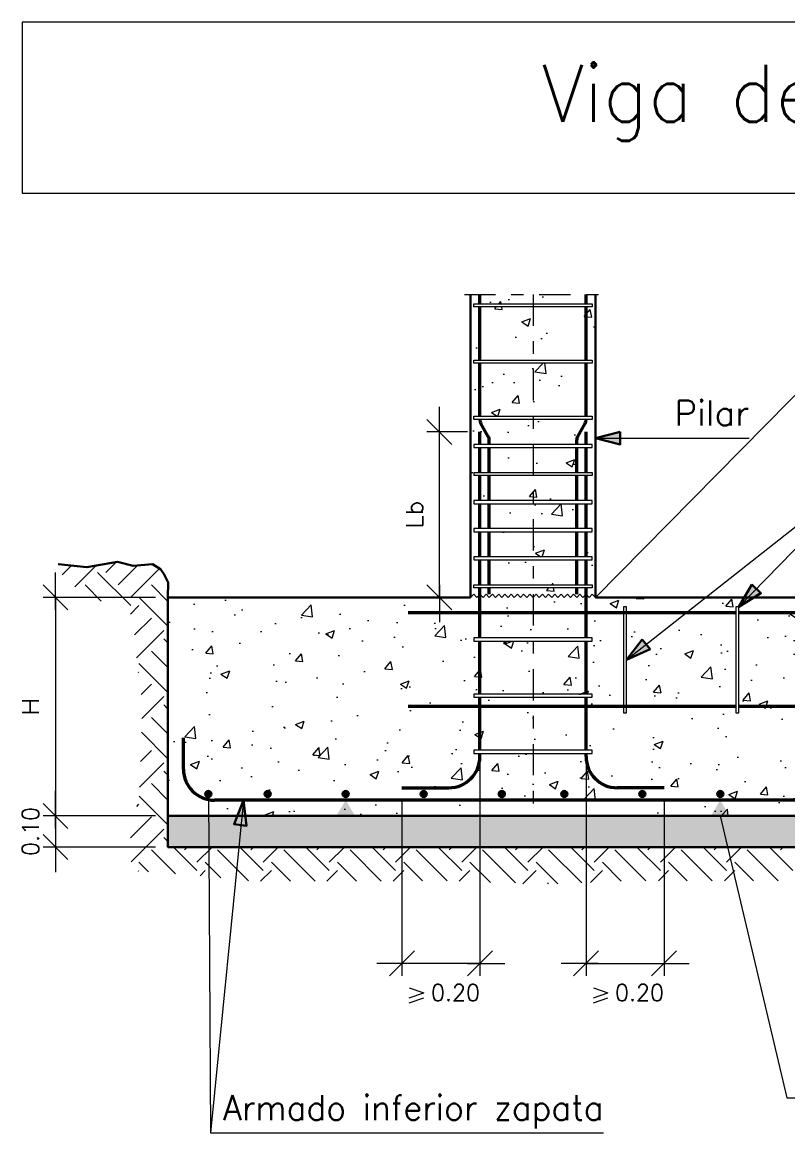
# Model space of a CAD drawing. Header units: millimetres. Extents: x 0 to 84, y 0 to 59.4.
# Drawn here: x 48.35 to 54.49, y 20.66 to 29.56 of the extents above; entities that cross this region are included whole.
import ezdxf
from ezdxf.enums import TextEntityAlignment as Align

# ---------------------------------------------------------------- set-up
doc = ezdxf.new("R2010")
doc.units = ezdxf.units.MM
doc.linetypes.add('DASHDOT', pattern=[0.5, 0.25, -0.125, 0, -0.125])
for name, color, linetype, lineweight in [('0-CYPE0', 1, 'Continuous', 13), ('0-CYPE1', 2, 'Continuous', 18), ('0-CYPE2', 4, 'Continuous', 35), ('0-CYPE3', 5, 'Continuous', 50), ('CYPECABECERA', 2, 'Continuous', 18)]:
    doc.layers.add(name, color=color, linetype=linetype, lineweight=lineweight)
doc.styles.add('CYPETXT', font='romans__.ttf', dxfattribs={"height": 0.2})

msp = doc.modelspace()

# ---------------------------------------------------------------- hatches: boundary and pattern name
at = {"layer": '0-CYPE0'}
h = msp.add_hatch(dxfattribs=at)
h.set_pattern_fill('ID3', color=256, style=0, pattern_type=2)
h.set_pattern_definition([(50, (0, 0), (0.71726, -0.0627525), [0.075, -0.825]), (-5, (0, 0), (-0.1387525, 0.7521925), [0.06, -0.66]), (100.4514, (0.0598, -0.0052), (0.57851, 0.68944), [0.06374, -0.7011425]), (46.1842, (0, 0.2), (1.06724, -0.16552), [0.1125, -1.2375]), (96.6356, (0.0889, 0.1862), (0.934662, 0.974118), [0.09561, -1.051713]), (-8.8158, (0, 0.2), (0.934662, 0.974118), [0.09, -0.99]), (21, (0.1, 0.15), (0.5969075, -0.40262), [0.075, -0.825]), (-34, (0.1, 0.15), (0.243315, 0.72515), [0.06, -0.66]), (71.4514, (0.14974, 0.11645), (0.8402225, 0.32253), [0.06374, -0.7011425]), (37.49997, (0, 0), (0.01216, 0.332895), [0, -0.652, 0, -0.67, 0, -0.6625]), (7.5, (0, 0), (0.26307, 0.3944125), [0, -0.382, 0, -0.637, 0, -0.2525]), (-32.5, (-0.223, 0), (0.5338225, -0.022555), [0, -0.25, 0, -0.78, 0, -1.035]), (-42.5, (-0.323, 0), (0.583185, 0.100105), [0, -0.325, 0, -0.518, 0, -0.735])])
h.paths.add_polyline_path([(62.0391, 26.8506), (62.0391, 26.8256), (61.0891, 26.8256), (61.0891, 26.8506)], flags=0)
h.paths.add_polyline_path([(62.0391, 27.3006), (62.0391, 27.2756), (61.0891, 27.2756), (61.0891, 27.3006)], flags=0)
h.paths.add_polyline_path([(62.0391, 25.2506), (62.0391, 25.2756), (61.0891, 25.2756), (61.0891, 25.2506)], flags=0)
h.paths.add_polyline_path([(61.0891, 25.5006), (61.0891, 25.4756), (62.0391, 25.4756), (62.0391, 25.5006)], flags=0)
h.paths.add_polyline_path([(61.0891, 25.9256), (61.0891, 25.9506), (62.0391, 25.9506), (62.0391, 25.9256)], flags=0)
h.paths.add_polyline_path([(62.0391, 26.1506), (62.0391, 26.1756), (61.0891, 26.1756), (61.0891, 26.1506)], flags=0)
h.paths.add_polyline_path([(61.0891, 25.7256), (61.0891, 25.7006), (62.0391, 25.7006), (62.0391, 25.7256)], flags=0)
h.paths.add_polyline_path([(62.0391, 26.4006), (62.0391, 26.3756), (61.0891, 26.3756), (61.0891, 26.4006)], flags=0)
h.paths.add_polyline_path([(61.0891, 25.0256), (61.0891, 25.0506), (62.0391, 25.0506), (62.0391, 25.0256)], flags=0)
h.paths.add_polyline_path([(62.0391, 24.6256), (61.0891, 24.6256), (61.0891, 24.6006), (62.0391, 24.6006)], flags=0)
h.paths.add_polyline_path([(62.0391, 23.7256), (61.0891, 23.7256), (61.0891, 23.7006), (62.0391, 23.7006)], flags=0)
h.paths.add_polyline_path([(62.0391, 24.1756), (61.0891, 24.1756), (61.0891, 24.1506), (62.0391, 24.1506)], flags=0)
h.paths.add_polyline_path([(59.9141, 24.0256), (59.9141, 24.8756), (59.9391, 24.8756), (59.9391, 24.0256)], flags=0)
h.paths.add_polyline_path([(60.8141, 24.0256), (60.8141, 24.8756), (60.8391, 24.8756), (60.8391, 24.0256)], flags=0)
h.paths.add_polyline_path([(54.0891, 24.0256), (54.0891, 24.8756), (54.0641, 24.8756), (54.0641, 24.0256)], flags=0)
h.paths.add_polyline_path([(54.9891, 24.0256), (54.9891, 24.8756), (54.9641, 24.8756), (54.9641, 24.0256)], flags=0)
h.paths.add_polyline_path([(55.4391, 24.0256), (55.4391, 24.8756), (55.4141, 24.8756), (55.4141, 24.0256)], flags=0)
h.paths.add_polyline_path([(55.8891, 24.0256), (55.8891, 24.8756), (55.8641, 24.8756), (55.8641, 24.0256)], flags=0)
h.paths.add_polyline_path([(56.3391, 24.0256), (56.3391, 24.8756), (56.3141, 24.8756), (56.3141, 24.0256)], flags=0)
h.paths.add_polyline_path([(56.7891, 24.0256), (56.7891, 24.8756), (56.7641, 24.8756), (56.7641, 24.0256)], flags=0)
h.paths.add_polyline_path([(57.2141, 24.0256), (57.2141, 24.8756), (57.2391, 24.8756), (57.2391, 24.0256)], flags=0)
h.paths.add_polyline_path([(57.6641, 24.0256), (57.6641, 24.8756), (57.6891, 24.8756), (57.6891, 24.0256)], flags=0)
h.paths.add_polyline_path([(58.1141, 24.0256), (58.1141, 24.8756), (58.1391, 24.8756), (58.1391, 24.0256)], flags=0)
h.paths.add_polyline_path([(58.5641, 24.0256), (58.5641, 24.8756), (58.5891, 24.8756), (58.5891, 24.0256)], flags=0)
h.paths.add_polyline_path([(59.0141, 24.0256), (59.0141, 24.8756), (59.0391, 24.8756), (59.0391, 24.0256)], flags=0)
h.paths.add_polyline_path([(53.1891, 24.0256), (53.1891, 24.8756), (53.1641, 24.8756), (53.1641, 24.0256)], flags=0)
h.paths.add_polyline_path([(51.9641, 23.7006), (52.9141, 23.7006), (52.9141, 23.7256), (51.9641, 23.7256)], flags=0)
h.paths.add_polyline_path([(51.9641, 24.1506), (52.9141, 24.1506), (52.9141, 24.1756), (51.9641, 24.1756)], flags=0)
h.paths.add_polyline_path([(51.9641, 24.6006), (52.9141, 24.6006), (52.9141, 24.6256), (51.9641, 24.6256)], flags=0)
h.paths.add_polyline_path([(52.9141, 25.0256), (51.9641, 25.0256), (51.9641, 25.0506), (52.9141, 25.0506)], flags=0)
h.paths.add_polyline_path([(52.9141, 25.2506), (52.9141, 25.2756), (51.9641, 25.2756), (51.9641, 25.2506)], flags=0)
h.paths.add_polyline_path([(51.9641, 25.5006), (51.9641, 25.4756), (52.9141, 25.4756), (52.9141, 25.5006)], flags=0)
h.paths.add_polyline_path([(51.9641, 25.9256), (51.9641, 25.9506), (52.9141, 25.9506), (52.9141, 25.9256)], flags=0)
h.paths.add_polyline_path([(51.9641, 25.7256), (51.9641, 25.7006), (52.9141, 25.7006), (52.9141, 25.7256)], flags=0)
h.paths.add_polyline_path([(51.9641, 26.1506), (52.9141, 26.1506), (52.9141, 26.1756), (51.9641, 26.1756)], flags=0)
h.paths.add_polyline_path([(51.9641, 26.4006), (52.9141, 26.4006), (52.9141, 26.3756), (51.9641, 26.3756)], flags=0)
h.paths.add_polyline_path([(51.9641, 26.8506), (52.9141, 26.8506), (52.9141, 26.8256), (51.9641, 26.8256)], flags=0)
h.paths.add_polyline_path([(51.9641, 27.3006), (52.9141, 27.3006), (52.9141, 27.2756), (51.9641, 27.2756)], flags=0)
h.paths.add_polyline_path([(52.9391, 27.3756), (51.9391, 27.3756), (51.9391, 24.9506), (49.5141, 24.9506), (49.5141, 23.2006), (55.3641, 23.2006), (55.3641, 23.9506), (58.6391, 23.9506), (58.6391, 23.2006), (64.4891, 23.2006), (64.4891, 24.9506), (62.0641, 24.9506), (62.0641, 27.3756), (61.0641, 27.3756), (61.0641, 24.9506), (52.9391, 24.9506)], flags=0)
h = msp.add_hatch(dxfattribs=at)
h.set_pattern_fill('ID0', color=256, style=0, pattern_type=2)
h.set_pattern_definition([(37.49997, (0, 0), (-0.00252, 0.0770725), [0, -0.0608, 0, -0.068, 0, -0.065]), (7.50002, (0, 0), (0.07079, 0.112885), [0, -0.0328, 0, -0.0548, 0, -0.021]), (-32.50002, (-0.0492, 0), (0.124565, 0.0002275), [0, -0.02, 0, -0.072, 0, -0.094]), (-42.50002, (-0.0492, 0), (0.120245, 0.0351075), [0, -0.01, 0, -0.0472, 0, -0.054])])
h.paths.add_polyline_path([(55.3641, 23.2006), (53.9391, 23.2006), (53.998, 22.9506), (55.3641, 22.9506)], flags=0)
h.paths.add_polyline_path([(53.9391, 23.2006), (53.4891, 23.2006), (53.4891, 22.9506), (53.998, 22.9506)], flags=0)
h.paths.add_polyline_path([(53.4891, 23.2006), (52.8641, 23.2006), (52.8641, 22.9506), (53.4891, 22.9506)], flags=0)
h.paths.add_polyline_path([(52.8641, 23.2006), (52.0141, 23.2006), (52.0141, 22.9506), (52.8641, 22.9506)], flags=0)
h.paths.add_polyline_path([(52.0141, 23.2006), (51.3891, 23.2006), (51.3891, 22.9506), (52.0141, 22.9506)], flags=0)
h.paths.add_polyline_path([(51.3891, 23.2006), (50.1065, 23.2006), (50.0819, 22.9506), (51.3891, 22.9506)], flags=0)
h.paths.add_polyline_path([(50.1065, 23.2006), (49.8402, 23.2006), (49.8419, 22.9506), (50.0819, 22.9506)], flags=0)
h.paths.add_polyline_path([(49.8402, 23.2006), (49.5141, 23.2006), (49.5141, 22.9506), (49.8419, 22.9506)], flags=0)
at = {"layer": '0-CYPE2'}
for points in [[(53.1385, 26.2756), (52.9385, 26.2256), (53.1385, 26.1756)], [(54.1926, 25.0532), (54.0887, 24.8751), (54.2641, 24.9833)], [(53.3147, 24.6132), (53.1886, 24.4502), (53.3766, 24.5347)], [(50.1439, 23.1209), (50.1188, 23.3256), (50.0447, 23.1332)]]:
    msp.add_hatch(color=256, dxfattribs=at).paths.add_polyline_path(points, flags=0)
h = msp.add_hatch(color=256, dxfattribs=at)
edge = h.paths.add_edge_path(flags=0)
edge.add_arc((49.8391, 23.3756), 0.025, 0, 360)
h = msp.add_hatch(color=256, dxfattribs=at)
edge = h.paths.add_edge_path(flags=0)
edge.add_arc((50.3141, 23.3756), 0.025, 0, 360)
h = msp.add_hatch(color=256, dxfattribs=at)
edge = h.paths.add_edge_path(flags=0)
edge.add_arc((50.9391, 23.3756), 0.025, 0, 360)
h = msp.add_hatch(color=256, dxfattribs=at)
edge = h.paths.add_edge_path(flags=0)
edge.add_arc((51.5641, 23.3756), 0.025, 0, 360)
h = msp.add_hatch(color=256, dxfattribs=at)
edge = h.paths.add_edge_path(flags=0)
edge.add_arc((52.1891, 23.3756), 0.025, 0, 360)
h = msp.add_hatch(color=256, dxfattribs=at)
edge = h.paths.add_edge_path(flags=0)
edge.add_arc((52.6891, 23.3756), 0.025, 0, 360)
h = msp.add_hatch(color=256, dxfattribs=at)
edge = h.paths.add_edge_path(flags=0)
edge.add_arc((53.3141, 23.3756), 0.025, 0, 360)
h = msp.add_hatch(color=256, dxfattribs=at)
edge = h.paths.add_edge_path(flags=0)
edge.add_arc((53.9391, 23.3756), 0.025, 0, 360)

# ---------------------------------------------------------------- linework, layer by layer
at = {"layer": '0-CYPE0'}
for p, q in [((48.6681, 25.1316), (48.7412, 25.2047)), ((48.77, 25.0347), (48.9404, 25.205)), ((49.0176, 25.2159), (49.0149, 25.2186)), ((49.0176, 25.1496), (49.1026, 25.2346)), ((49.117, 25.0502), (49.2721, 25.2053)), ((49.2165, 24.9508), (49.4473, 25.1816)), ((49.2165, 24.8845), (48.9513, 25.1496)), ((48.9808, 24.9213), (48.8519, 25.0502)), ((49.5141, 24.9183), (49.3822, 25.0502)), ((49.5141, 24.7194), (49.2828, 24.9508)), ((49.2141, 24.8158), (49.2828, 24.8845)), ((49.2472, 24.65), (49.3822, 24.785)), ((49.2635, 24.4675), (49.4816, 24.6856)), ((49.5141, 24.5868), (49.4816, 24.6193)), ((49.5141, 24.388), (49.3822, 24.5199)), ((49.5141, 24.1891), (49.2828, 24.4204)), ((49.278, 24.3494), (49.2828, 24.3542)), ((49.2995, 24.172), (49.3822, 24.2547)), ((49.3057, 23.9794), (49.4816, 24.1553)), ((49.5141, 24.0565), (49.4816, 24.089)), ((49.5141, 23.8576), (49.3822, 23.9896)), ((49.5141, 23.6588), (49.3024, 23.8705)), ((49.2945, 23.6367), (49.3822, 23.7244)), ((49.2867, 23.43), (49.4816, 23.6249)), ((49.5141, 23.5262), (49.4816, 23.5587)), ((49.5141, 23.3273), (49.3822, 23.4592)), ((49.5141, 23.1284), (49.2839, 23.3586)), ((49.2659, 23.2766), (49.2828, 23.2935)), ((49.2142, 23.0261), (49.3822, 23.1941)), ((49.2195, 22.8325), (49.4816, 23.0946)), ((49.5141, 22.9958), (49.4816, 23.0283)), ((49.7468, 22.7632), (49.5594, 22.9506)), ((49.6474, 22.9289), (49.669, 22.9506)), ((49.7468, 22.8295), (49.8679, 22.9506)), ((50.2771, 22.7632), (50.0897, 22.9506)), ((50.1777, 22.9289), (50.1994, 22.9506)), ((50.2771, 22.8295), (50.3982, 22.9506)), ((50.8075, 22.7632), (50.6201, 22.9506)), ((50.708, 22.9289), (50.7297, 22.9506)), ((50.8075, 22.8295), (50.9286, 22.9506)), ((51.3378, 22.7632), (51.1504, 22.9506)), ((51.2383, 22.9289), (51.26, 22.9506)), ((51.3378, 22.8295), (51.4589, 22.9506)), ((51.8681, 22.7632), (51.6807, 22.9506)), ((51.7687, 22.9289), (51.7903, 22.9506)), ((51.8681, 22.8295), (51.9892, 22.9506)), ((52.3984, 22.7632), (52.211, 22.9506)), ((52.299, 22.9289), (52.3207, 22.9506)), ((52.3984, 22.8295), (52.5195, 22.9506)), ((52.9288, 22.7632), (52.7414, 22.9506)), ((52.8293, 22.9289), (52.851, 22.9506)), ((52.9288, 22.8295), (53.0499, 22.9506)), ((53.4591, 22.7632), (53.2717, 22.9506)), ((53.3597, 22.9289), (53.3813, 22.9506)), ((53.4591, 22.8295), (53.5802, 22.9506)), ((53.9894, 22.7632), (53.802, 22.9506)), ((53.89, 22.9289), (53.9117, 22.9506)), ((53.9894, 22.8295), (54.1105, 22.9506)), ((54.5198, 22.7632), (54.3324, 22.9506)), ((54.4203, 22.9289), (54.442, 22.9506)), ((49.5746, 22.7364), (49.3822, 22.9289)), ((50.1609, 22.6806), (49.9125, 22.9289)), ((50.6944, 22.6774), (50.4429, 22.9289)), ((51.2237, 22.6784), (50.9732, 22.9289)), ((51.7525, 22.6799), (51.5035, 22.9289)), ((52.299, 22.6637), (52.0338, 22.9289)), ((52.8293, 22.6637), (52.5642, 22.9289)), ((53.3421, 22.6813), (53.0945, 22.9289)), ((53.8739, 22.6799), (53.6248, 22.9289)), ((54.4022, 22.6819), (54.1552, 22.9289)), ((49.3599, 22.7523), (49.2828, 22.8295)), ((49.9378, 22.7047), (49.8131, 22.8295)), ((50.4956, 22.6773), (50.3434, 22.8295)), ((51.0254, 22.6778), (50.8737, 22.8295)), ((51.5542, 22.6793), (51.4041, 22.8295)), ((52.0976, 22.6662), (51.9344, 22.8295)), ((52.6377, 22.6565), (52.4647, 22.8295)), ((53.1454, 22.6791), (52.9951, 22.8295)), ((53.6749, 22.6799), (53.5254, 22.8295)), ((54.2041, 22.6811), (54.0557, 22.8295)), ((49.278, 22.7584), (49.2828, 22.7632)), ((49.7717, 22.7218), (49.8131, 22.7632)), ((50.2574, 22.6771), (50.3434, 22.7632)), ((50.788, 22.6774), (50.8737, 22.7632)), ((51.3196, 22.6786), (51.4041, 22.7632)), ((51.8485, 22.6773), (51.9344, 22.7632)), ((52.3572, 22.6557), (52.4647, 22.7632)), ((52.8988, 22.6669), (52.9951, 22.7632)), ((53.4431, 22.6809), (53.5254, 22.7632)), ((53.9728, 22.6802), (54.0557, 22.7632)), ((52.5567, 22.6563), (52.5642, 22.6637))]:
    msp.add_line(p, q, dxfattribs=at)
at = {"layer": '0-CYPE1'}
for p, q in [((55.5673, 27.6132), (52.9391, 24.9506)), ((51.9641, 27.3006), (52.9141, 27.3006)), ((51.9641, 27.2756), (51.9641, 27.3006)), ((52.9141, 27.2756), (51.9641, 27.2756)), ((52.9141, 27.3006), (52.9141, 27.2756)), ((51.9641, 26.8506), (52.9141, 26.8506)), ((51.9641, 26.8256), (51.9641, 26.8506)), ((52.9141, 26.8256), (51.9641, 26.8256)), ((52.9141, 26.8506), (52.9141, 26.8256)), ((51.6891, 26.1756), (51.6891, 26.4756)), ((51.7891, 26.1756), (51.5891, 26.3756)), ((51.9641, 26.4006), (52.9141, 26.4006)), ((51.9641, 26.3756), (51.9641, 26.4006)), ((52.9141, 26.3756), (51.9641, 26.3756)), ((52.9141, 26.4006), (52.9141, 26.3756)), ((51.9141, 26.2756), (51.5891, 26.2756)), ((51.6891, 24.9506), (51.6891, 26.2756)), ((52.9141, 26.1756), (51.9641, 26.1756)), ((51.9641, 26.1756), (51.9641, 26.1506)), ((51.9641, 26.1506), (52.9141, 26.1506)), ((52.9141, 26.1506), (52.9141, 26.1756)), ((52.9391, 26.2256), (53.4719, 26.2256)), ((53.4719, 26.2256), (54.1719, 26.2256)), ((51.9641, 25.9506), (52.9141, 25.9506)), ((51.9641, 25.9506), (51.9641, 25.9256)), ((52.9141, 25.9256), (51.9641, 25.9256)), ((52.9141, 25.9506), (52.9141, 25.9256)), ((52.9141, 25.7256), (51.9641, 25.7256)), ((51.9641, 25.7256), (51.9641, 25.7006)), ((51.9641, 25.7006), (52.9141, 25.7006)), ((52.9141, 25.7006), (52.9141, 25.7256)), ((52.9141, 25.5006), (51.9641, 25.5006)), ((51.9641, 25.5006), (51.9641, 25.4756)), ((51.9641, 25.4756), (52.9141, 25.4756)), ((52.9141, 25.4756), (52.9141, 25.5006)), ((52.9141, 25.2756), (51.9641, 25.2756)), ((51.9641, 25.2756), (51.9641, 25.2506)), ((52.9141, 25.2506), (52.9141, 25.2756)), ((51.9641, 25.2506), (52.9141, 25.2506)), ((48.6141, 24.8506), (48.6141, 25.1506)), ((48.7141, 24.8506), (48.5141, 25.0506)), ((51.7891, 24.8506), (51.5891, 25.0506)), ((51.6891, 25.0506), (51.6891, 24.7506)), ((51.9641, 25.0506), (52.9141, 25.0506)), ((51.9641, 25.0256), (51.9641, 25.0506)), ((52.9141, 25.0256), (51.9641, 25.0256)), ((52.9141, 25.0506), (52.9141, 25.0256)), ((49.4141, 24.9506), (48.5141, 24.9506)), ((48.6141, 24.9506), (48.6141, 23.2006)), ((51.9391, 24.9506), (51.9641, 24.9756)), ((51.9641, 24.9756), (51.9891, 24.9506)), ((52.0391, 24.9506), (52.0641, 24.9756)), ((52.0641, 24.9756), (52.0891, 24.9506)), ((52.0891, 24.9506), (52.1141, 24.9756)), ((52.1141, 24.9756), (52.1391, 24.9506)), ((52.2391, 24.9506), (52.2641, 24.9756)), ((52.3641, 24.9756), (52.3891, 24.9506)), ((52.3891, 24.9506), (52.4141, 24.9756)), ((52.4141, 24.9756), (52.4391, 24.9506)), ((52.4391, 24.9506), (52.4641, 24.9756)), ((52.4641, 24.9756), (52.4891, 24.9506)), ((52.4891, 24.9506), (52.5141, 24.9756)), ((52.5141, 24.9756), (52.5391, 24.9506)), ((52.5891, 24.9506), (52.6141, 24.9756)), ((52.6141, 24.9756), (52.6391, 24.9506)), ((52.6391, 24.9506), (52.6641, 24.9756)), ((52.7391, 24.9506), (52.7641, 24.9756)), ((52.7641, 24.9756), (52.7891, 24.9506)), ((52.7891, 24.9506), (52.8141, 24.9756)), ((52.8141, 24.9756), (52.8391, 24.9506)), ((52.8391, 24.9506), (52.8641, 24.9756)), ((52.8641, 24.9756), (52.8891, 24.9506)), ((52.8891, 24.9506), (52.9141, 24.9756)), ((52.9141, 24.9756), (52.9391, 24.9506)), ((53.1641, 24.8756), (53.1641, 24.0256)), ((53.1891, 24.8756), (53.1641, 24.8756)), ((53.1891, 24.0256), (53.1891, 24.8756)), ((54.0641, 24.8756), (54.0641, 24.0256)), ((54.0891, 24.8756), (54.0641, 24.8756)), ((54.0891, 24.0256), (54.0891, 24.8756)), ((52.9141, 24.6256), (51.9641, 24.6256)), ((51.9641, 24.6256), (51.9641, 24.6006)), ((51.9641, 24.6006), (52.9141, 24.6006)), ((52.9141, 24.6006), (52.9141, 24.6256)), ((52.9141, 24.1756), (51.9641, 24.1756)), ((51.9641, 24.1756), (51.9641, 24.1506)), ((51.9641, 24.1506), (52.9141, 24.1506)), ((52.9141, 24.1506), (52.9141, 24.1756)), ((53.1641, 24.0256), (53.1891, 24.0256)), ((54.0641, 24.0256), (54.0891, 24.0256)), ((52.9141, 23.7256), (51.9641, 23.7256)), ((51.9641, 23.7256), (51.9641, 23.7006)), ((51.9641, 23.7006), (52.9141, 23.7006)), ((52.9141, 23.7006), (52.9141, 23.7256)), ((52.0141, 23.6256), (52.0141, 21.9192)), ((52.8641, 23.6256), (52.8641, 21.9192)), ((48.6141, 23.1006), (48.6141, 23.4006)), ((48.7141, 23.1006), (48.5141, 23.3006)), ((48.7141, 23.1006), (48.5141, 23.3006)), ((48.6141, 23.3006), (48.6141, 23.0006)), ((49.8391, 23.3756), (49.8566, 20.6631)), ((50.1188, 23.3256), (49.8566, 20.6631)), ((51.3891, 23.3256), (51.3891, 21.9192)), ((53.4891, 23.3256), (53.4891, 21.9192)), ((49.4141, 23.2006), (48.5141, 23.2006)), ((49.4141, 23.2006), (48.5141, 23.2006)), ((48.6141, 23.2006), (48.6141, 22.9506)), ((53.9391, 23.2006), (54.471, 20.9442)), ((48.7141, 22.8506), (48.5141, 23.0506)), ((48.6141, 23.0506), (48.6141, 22.7506)), ((49.4141, 22.9506), (48.5141, 22.9506)), ((51.2891, 21.9192), (51.4891, 22.1192)), ((51.9141, 21.9192), (52.1141, 22.1192)), ((52.7641, 21.9192), (52.9641, 22.1192)), ((53.3891, 21.9192), (53.5891, 22.1192)), ((51.4891, 22.0192), (51.1891, 22.0192)), ((52.0141, 22.0192), (51.3891, 22.0192)), ((51.9141, 22.0192), (52.2141, 22.0192)), ((52.9641, 22.0192), (52.6641, 22.0192)), ((52.8641, 22.0192), (53.4891, 22.0192)), ((53.3891, 22.0192), (53.6891, 22.0192)), ((51.4476, 21.8225), (51.5636, 21.7825)), ((52.9226, 21.8225), (53.0386, 21.7825)), ((51.4476, 21.7425), (51.5636, 21.7825)), ((51.4476, 21.7025), (51.5636, 21.7425)), ((52.9226, 21.7425), (53.0386, 21.7825)), ((52.9226, 21.7025), (53.0386, 21.7425)), ((54.471, 20.9442), (57.229, 20.9442)), ((49.8566, 20.6631), (53.0046, 20.6631))]:
    msp.add_line(p, q, dxfattribs=at)
at = {"layer": '0-CYPE1', "linetype": 'DASHDOT'}
for p, q in [((51.8891, 27.3756), (52.9891, 27.3756)), ((52.4391, 27.3756), (52.4391, 23.2006))]:
    msp.add_line(p, q, dxfattribs=at)
at = {"layer": '0-CYPE1'}
for points in [[(53.1891, 24.4506), (55.2896, 26.1059), (54.0891, 24.8756)], [(51.9891, 24.9506), (52.0141, 24.9756), (52.0391, 24.9506)], [(52.1391, 24.9506), (52.1641, 24.9756), (52.1891, 24.9506)], [(52.1891, 24.9506), (52.2141, 24.9756), (52.2391, 24.9506)], [(52.2641, 24.9756), (52.2891, 24.9506), (52.3141, 24.9756)], [(52.3141, 24.9756), (52.3391, 24.9506), (52.3641, 24.9756)], [(52.5391, 24.9506), (52.5641, 24.9756), (52.5891, 24.9506)], [(52.6641, 24.9756), (52.6891, 24.9506), (52.7141, 24.9756), (52.7391, 24.9506)]]:
    msp.add_lwpolyline(points, dxfattribs=at)
for points in [[(50.8641, 23.2006), (51.0141, 23.2006), (50.9391, 23.3256)], [(54.0141, 23.2006), (53.8641, 23.2006), (53.9391, 23.3256)]]:
    msp.add_solid(points, dxfattribs=at)
at = {"layer": '0-CYPE2'}
for p, q in [((51.9391, 27.3756), (51.9391, 24.9506)), ((52.9391, 27.3756), (52.9391, 24.9506)), ((48.6346, 25.2164), (48.8645, 25.1912)), ((48.8645, 25.1912), (49.11, 25.236)), ((49.11, 25.236), (49.2359, 25.2019)), ((49.2359, 25.2019), (49.3918, 25.2168)), ((49.3918, 25.2168), (49.4558, 25.1762)), ((49.4558, 25.1762), (49.4815, 25.14)), ((49.5141, 24.9506), (51.9391, 24.9506)), ((52.9391, 24.9506), (61.0641, 24.9506)), ((49.5141, 23.2006), (55.3641, 23.2006))]:
    msp.add_line(p, q, dxfattribs=at)
for points in [[(53.1385, 26.2756), (52.9385, 26.2256), (53.1385, 26.1756)], [(54.1926, 25.0532), (54.0887, 24.8751), (54.2641, 24.9833)], [(53.3147, 24.6132), (53.1886, 24.4502), (53.3766, 24.5347)], [(50.1439, 23.1209), (50.1188, 23.3256), (50.0447, 23.1332)]]:
    msp.add_lwpolyline(points, close=True, dxfattribs=at)
for points in [[(53.1385, 26.2756), (53.1385, 26.1756)], [(49.4815, 25.14), (49.5156, 25.0695), (49.5141, 24.9506)], [(54.1926, 25.0532), (54.2641, 24.9833)], [(49.5141, 24.9506), (49.5141, 22.9506), (55.3641, 22.9506)], [(53.3147, 24.6132), (53.3766, 24.5347)], [(50.0943, 23.1271), (50.1439, 23.1209), (50.0447, 23.1332)], [(50.0943, 23.1271), (50.0943, 23.1271)]]:
    msp.add_lwpolyline(points, dxfattribs=at)
for centre in [(49.8391, 23.3756), (50.3141, 23.3756), (50.9391, 23.3756), (51.5641, 23.3756), (52.1891, 23.3756), (52.6891, 23.3756), (53.3141, 23.3756), (53.9391, 23.3756)]:
    msp.add_circle(centre, 0.025, dxfattribs=at)
at = {"layer": '0-CYPE3'}
for p, q in [((52.0141, 27.3006), (52.0141, 27.3756)), ((52.8641, 27.3006), (52.8641, 27.3756)), ((52.0141, 26.8506), (52.0141, 27.2756)), ((52.8641, 26.8506), (52.8641, 27.2756)), ((52.0141, 26.4006), (52.0141, 26.8256)), ((52.8641, 26.4006), (52.8641, 26.8256)), ((52.0141, 26.3705), (52.0141, 26.3756)), ((52.081, 26.238), (52.0223, 26.3431)), ((52.7973, 26.238), (52.856, 26.3431)), ((52.8641, 26.3705), (52.8641, 26.3756)), ((52.0141, 26.1756), (52.0141, 26.2756)), ((52.8641, 26.1756), (52.8641, 26.2756)), ((52.0141, 25.9506), (52.0141, 26.1506)), ((52.0141, 26.1455), (52.0141, 26.1506)), ((52.0891, 26.1756), (52.0891, 26.2107)), ((52.0891, 25.9506), (52.0891, 26.1506)), ((52.7891, 26.1756), (52.7891, 26.2107)), ((52.7891, 25.9506), (52.7891, 26.1506)), ((52.8641, 25.9506), (52.8641, 26.1506)), ((52.0141, 25.7256), (52.0141, 25.9256)), ((52.0891, 25.7256), (52.0891, 25.9256)), ((52.7891, 25.7256), (52.7891, 25.9256)), ((52.8641, 25.7256), (52.8641, 25.9256)), ((52.0141, 25.5006), (52.0141, 25.7006)), ((52.0141, 25.6955), (52.0141, 25.7006)), ((52.0891, 25.5006), (52.0891, 25.7006)), ((52.7891, 25.5006), (52.7891, 25.7006)), ((52.8641, 25.5006), (52.8641, 25.7006)), ((52.8641, 25.6955), (52.8641, 25.7006)), ((52.0141, 25.2756), (52.0141, 25.4756)), ((52.0891, 25.2756), (52.0891, 25.4756)), ((52.7891, 25.2756), (52.7891, 25.4756)), ((52.8641, 25.2756), (52.8641, 25.4756)), ((52.0141, 25.0506), (52.0141, 25.2506)), ((52.0891, 25.0506), (52.0891, 25.2506)), ((52.7891, 25.0506), (52.7891, 25.2506)), ((52.8641, 25.0506), (52.8641, 25.2506)), ((52.0141, 24.6256), (52.0141, 25.0256)), ((52.0891, 24.9756), (52.0891, 25.0256)), ((52.7891, 24.9756), (52.7891, 25.0256)), ((52.8641, 24.6256), (52.8641, 25.0256)), ((54.0641, 24.8256), (51.4391, 24.8256)), ((54.9641, 24.8256), (54.0891, 24.8256)), ((52.0141, 24.1756), (52.0141, 24.6006)), ((52.8641, 24.1756), (52.8641, 24.6006)), ((52.0141, 23.7256), (52.0141, 24.1506)), ((52.8641, 23.7256), (52.8641, 24.1506)), ((54.0641, 24.0756), (51.4391, 24.0756)), ((54.9641, 24.0756), (54.0891, 24.0756)), ((49.6391, 23.5756), (49.6391, 23.8256)), ((52.0141, 23.6756), (52.0141, 23.7006)), ((52.8641, 23.6756), (52.8641, 23.7006)), ((51.3891, 23.4256), (51.7641, 23.4256)), ((53.4891, 23.4256), (53.1141, 23.4256)), ((54.9891, 23.3256), (49.8891, 23.3256))]:
    msp.add_line(p, q, dxfattribs=at)
for centre, radius, start, end in [((52.0641, 26.3705), 0.05, 180.00002, 213.17852), ((52.8141, 26.3705), 0.05, 326.82149, 359.99998), ((52.0391, 26.2107), 0.05, 0, 33.1785), ((52.8391, 26.2107), 0.05, 146.82147, 180.00002), ((52.4641, 24.5756), 0.25, 174.26082, 180.00002), ((51.7641, 23.6756), 0.25, 270, 359.99998), ((53.1141, 23.6756), 0.25, 180.00002, 270), ((49.8891, 23.5756), 0.25, 180.00002, 270)]:
    msp.add_arc(centre, radius, start, end, dxfattribs=at)
at = {"layer": 'CYPECABECERA'}
msp.add_lwpolyline([(48.3475, 28.187), (65.4593, 28.187), (65.4593, 29.5559), (48.3475, 29.5559), (48.3475, 28.187)], close=True, dxfattribs=at)

# ---------------------------------------------------------------- texts
at = {"layer": '0-CYPE1', "style": 'CYPETXT'}
for s, height, width, p, p2 in [('Pilar', 0.2, 0.893921, (53.5719, 26.3256), (54.1719, 26.3256)), ('0.20', 0.13333, 0.869308, (51.6216, 21.7192), (52.0136, 21.7192)), ('0.20', 0.13333, 0.869308, (53.0966, 21.7192), (53.4886, 21.7192)), ('Armado inferior zapata', 0.2, 0.840688, (49.9566, 20.7631), (53.0046, 20.7631))]:
    msp.add_text(s, height=height, dxfattribs=dict(at, width=width)).set_placement(p, p2, align=Align.FIT)
for s, height, width, p, p2 in [('Lb', 0.13333, 0.993495, (51.5558, 25.5011), (51.5558, 25.7251)), ('H', 0.1333, 0.978261, (48.4808, 24.0036), (48.4808, 24.1476)), ('0.10', 0.13333, 0.869308, (48.4808, 22.8796), (48.4808, 23.2716))]:
    msp.add_text(s, height=height, rotation=90, dxfattribs=dict(at, width=width)).set_placement(p, p2, align=Align.FIT)
at = {"layer": 'CYPECABECERA', "style": 'CYPETXT', "width": 0.821848}
msp.add_text('Viga de atado entre zapatas.', height=0.456316, dxfattribs=at).set_placement((52.5091, 28.7574), (61.2977, 28.7574), align=Align.FIT)

doc.saveas('drawing.dxf')
